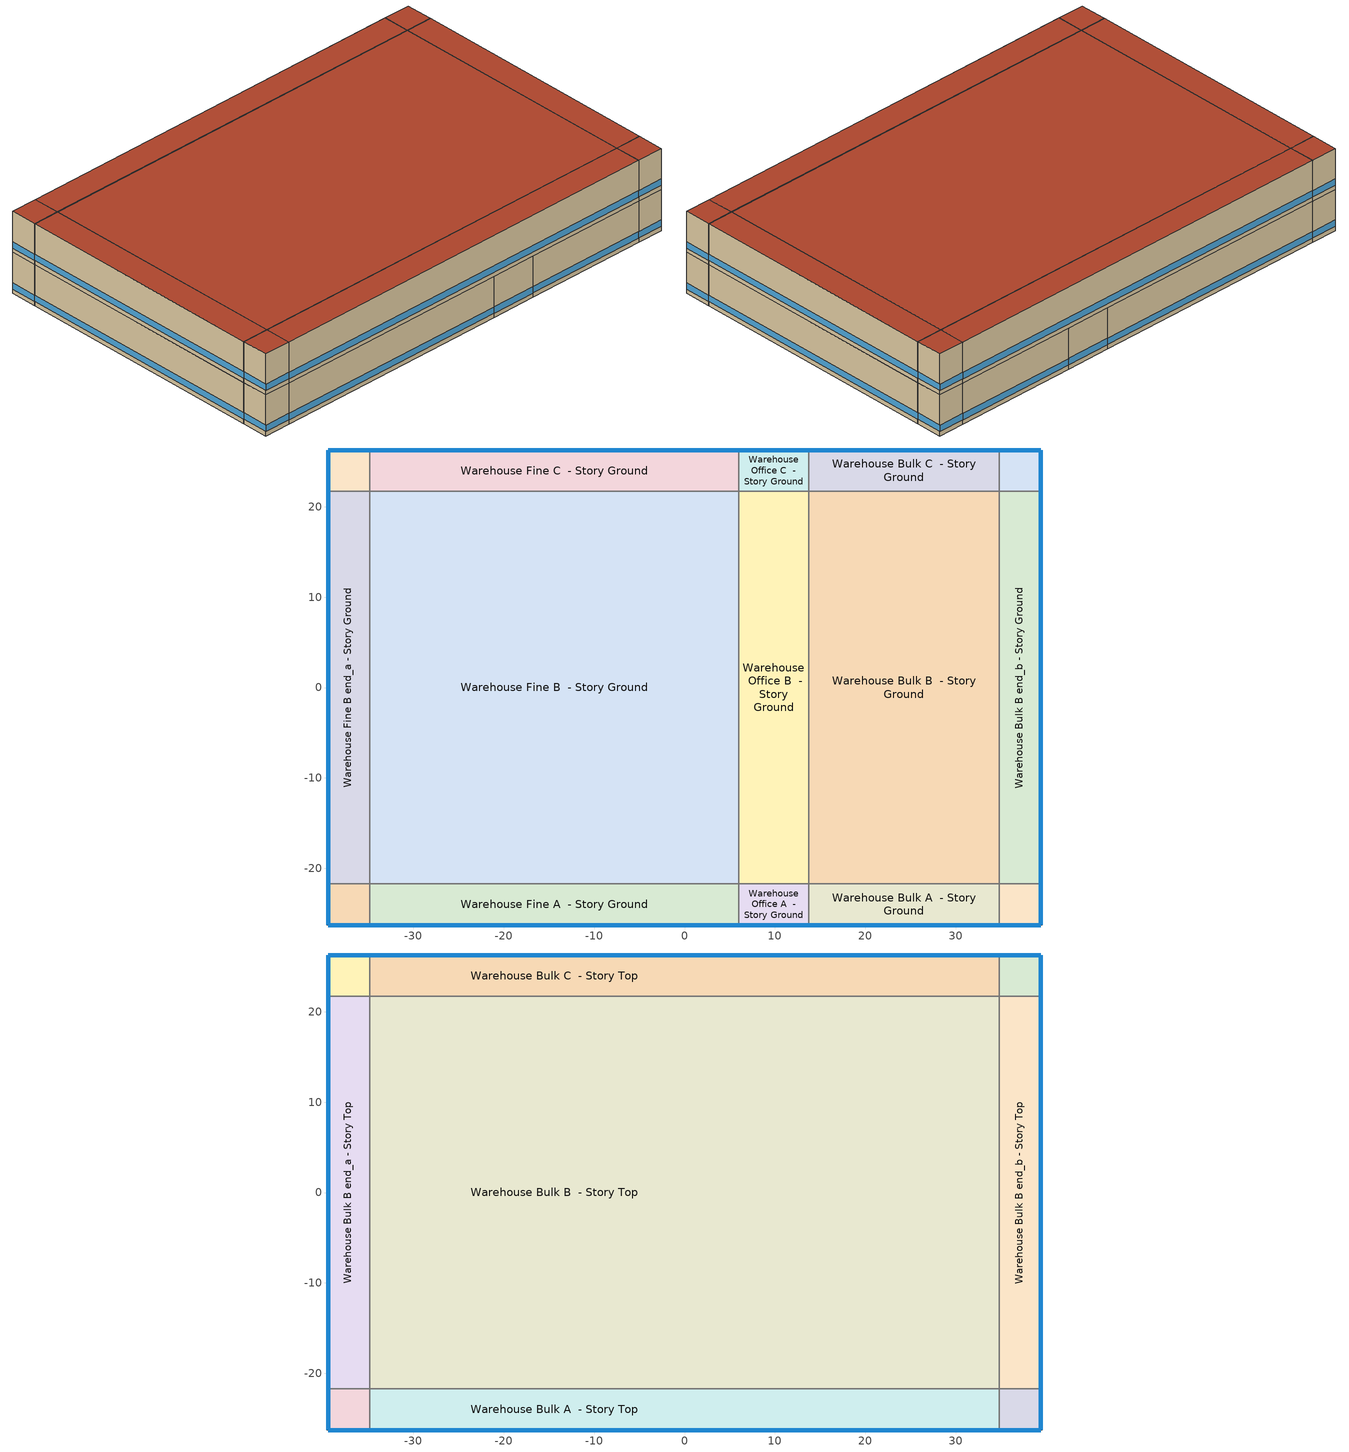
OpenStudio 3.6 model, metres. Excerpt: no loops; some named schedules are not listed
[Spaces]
Warehouse Fine A end_a - Story Ground
 floor ground (Foundation F 126 Perim 914 Area 209): -39.44,-26.29 -39.44,-21.72 -34.86,-21.72 -34.86,-26.29 z0
 wall outside: -39.44,-21.72 -39.44,-26.29 -34.86,-26.29 z0:7.01
 wall to Warehouse Fine B end_a - Story Ground: -34.86,-21.72 -39.44,-21.72 z0:7.01
 wall to Warehouse Fine A  - Story Ground: -34.86,-26.29 -34.86,-21.72 z0:7.01
 window: -39.44,-21.74 -39.44,-26.27 / -39.41,-26.29 -34.89,-26.29 z0.76:1.83
Warehouse Fine B end_a - Story Ground
 floor ground (Foundation F 126 Perim 4344 Area 1986): -39.44,-21.72 -39.44,21.72 -34.86,21.72 -34.86,-21.72 z0
 wall outside: -39.44,21.72 -39.44,-21.72 z0:7.01
 wall to Warehouse Fine C end_a - Story Ground: -34.86,21.72 -39.44,21.72 z0:7.01
 wall to Warehouse Fine B  - Story Ground: -34.86,-21.72 -34.86,21.72 z0:7.01
 window: -39.44,21.69 -39.44,-21.69 z0.76:1.81
Warehouse Fine C end_a - Story Ground
 floor ground (Foundation F 126 Perim 914 Area 209): -39.44,21.72 -39.44,26.29 -34.86,26.29 -34.86,21.72 z0
 wall outside: -34.86,26.29 -39.44,26.29 -39.44,21.72 z0:7.01
 wall to Warehouse Fine C  - Story Ground: -34.86,21.72 -34.86,26.29 z0:7.01
 window: -39.44,26.27 -39.44,21.74 / -34.89,26.29 -39.41,26.29 z0.76:1.83
Warehouse Fine A  - Story Ground
 floor ground (Foundation F 126 Perim 4089 Area 18695): -34.86,-26.29 -34.86,-21.72 6.03,-21.72 6.03,-26.29 z0
 wall outside: -34.86,-26.29 6.03,-26.29 z0:7.01
 wall to Warehouse Fine B  - Story Ground: 6.03,-21.72 -34.86,-21.72 z0:7.01
 wall to Warehouse Office A  - Story Ground: 6.03,-26.29 6.03,-21.72 z0:7.01
 window: -34.84,-26.29 6,-26.29 z0.76:1.81
Warehouse Fine B  - Story Ground
 floor ground (Foundation F 126 Perim 0 Area 177614): -34.86,-21.72 -34.86,21.72 6.03,21.72 6.03,-21.72 z0
 wall to Warehouse Fine C  - Story Ground: 6.03,21.72 -34.86,21.72 z0:7.01
 wall to Warehouse Office B  - Story Ground: 6.03,-21.72 6.03,21.72 z0:7.01
Warehouse Fine C  - Story Ground
 floor ground (Foundation F 126 Perim 4089 Area 18695): -34.86,21.72 -34.86,26.29 6.03,26.29 6.03,21.72 z0
 wall outside: 6.03,26.29 -34.86,26.29 z0:7.01
 wall to Warehouse Office C  - Story Ground: 6.03,21.72 6.03,26.29 z0:7.01
 window: 6,26.29 -34.84,26.29 z0.76:1.81
Warehouse Office A  - Story Ground
 floor ground (Foundation F 126 Perim 773 Area 3534): 6.03,-26.29 6.03,-21.72 13.76,-21.72 13.76,-26.29 z0
 wall outside: 6.03,-26.29 13.76,-26.29 z0:7.01
 wall to Warehouse Office B  - Story Ground: 13.76,-21.72 6.03,-21.72 z0:7.01
 wall to Warehouse Bulk A  - Story Ground: 13.76,-26.29 13.76,-21.72 z0:7.01
 window: 6.05,-26.29 13.73,-26.29 z0.76:1.82
Warehouse Office B  - Story Ground
 floor ground (Foundation F 126 Perim 0 Area 33575): 6.03,-21.72 6.03,21.72 13.76,21.72 13.76,-21.72 z0
 wall to Warehouse Office C  - Story Ground: 13.76,21.72 6.03,21.72 z0:7.01
 wall to Warehouse Bulk B  - Story Ground: 13.76,-21.72 13.76,21.72 z0:7.01
Warehouse Office C  - Story Ground
 floor ground (Foundation F 126 Perim 773 Area 3534): 6.03,21.72 6.03,26.29 13.76,26.29 13.76,21.72 z0
 wall outside: 13.76,26.29 6.03,26.29 z0:7.01
 wall to Warehouse Bulk C  - Story Ground: 13.76,21.72 13.76,26.29 z0:7.01
 window: 13.73,26.29 6.05,26.29 z0.76:1.82
Warehouse Bulk A  - Story Ground
 floor ground (Foundation F 126 Perim 2111 Area 9651): 13.76,-26.29 13.76,-21.72 34.86,-21.72 34.86,-26.29 z0
 wall outside: 13.76,-26.29 34.86,-26.29 z0:7.01
 wall to Warehouse Bulk B  - Story Ground: 34.86,-21.72 13.76,-21.72 z0:7.01
 wall to Warehouse Bulk A end_b - Story Ground: 34.86,-26.29 34.86,-21.72 z0:7.01
 window: 13.78,-26.29 34.84,-26.29 z0.76:1.82
Warehouse Bulk B  - Story Ground
 floor ground (Foundation F 126 Perim 0 Area 91691): 13.76,-21.72 13.76,21.72 34.86,21.72 34.86,-21.72 z0
 wall to Warehouse Bulk C  - Story Ground: 34.86,21.72 13.76,21.72 z0:7.01
 wall to Warehouse Bulk B end_b - Story Ground: 34.86,-21.72 34.86,21.72 z0:7.01
Warehouse Bulk C  - Story Ground
 floor ground (Foundation F 126 Perim 2111 Area 9651): 13.76,21.72 13.76,26.29 34.86,26.29 34.86,21.72 z0
 wall outside: 34.86,26.29 13.76,26.29 z0:7.01
 wall to Warehouse Bulk C end_b - Story Ground: 34.86,21.72 34.86,26.29 z0:7.01
 window: 34.84,26.29 13.78,26.29 z0.76:1.82
Warehouse Bulk A end_b - Story Ground
 floor ground (Foundation F 126 Perim 914 Area 209): 34.86,-26.29 34.86,-21.72 39.44,-21.72 39.44,-26.29 z0
 wall outside: 34.86,-26.29 39.44,-26.29 39.44,-21.72 z0:7.01
 wall to Warehouse Bulk B end_b - Story Ground: 39.44,-21.72 34.86,-21.72 z0:7.01
 window: 34.89,-26.29 39.41,-26.29 / 39.44,-26.27 39.44,-21.74 z0.76:1.83
Warehouse Bulk B end_b - Story Ground
 floor ground (Foundation F 126 Perim 4344 Area 1986): 34.86,-21.72 34.86,21.72 39.44,21.72 39.44,-21.72 z0
 wall outside: 39.44,-21.72 39.44,21.72 z0:7.01
 wall to Warehouse Bulk C end_b - Story Ground: 39.44,21.72 34.86,21.72 z0:7.01
 window: 39.44,-21.69 39.44,21.69 z0.76:1.81
Warehouse Bulk C end_b - Story Ground
 floor ground (Foundation F 126 Perim 914 Area 209): 34.86,21.72 34.86,26.29 39.44,26.29 39.44,21.72 z0
 wall outside: 39.44,21.72 39.44,26.29 34.86,26.29 z0:7.01
 window: 39.44,21.74 39.44,26.27 / 39.41,26.29 34.89,26.29 z0.76:1.83
Warehouse Bulk A end_a - Story Top
 floor to Warehouse Fine A end_a - Story Ground: -39.44,-26.29 -39.44,-21.72 -34.86,-21.72 -34.86,-26.29 z7.01
 wall outside: -39.44,-21.72 -39.44,-26.29 -34.86,-26.29 z7.01:14.02
 wall to Warehouse Bulk B end_a - Story Top: -34.86,-21.72 -39.44,-21.72 z7.01:14.02
 wall to Warehouse Bulk A  - Story Top: -34.86,-26.29 -34.86,-21.72 z7.01:14.02
 window: -39.44,-21.74 -39.44,-26.27 / -39.41,-26.29 -34.89,-26.29 z7.77:8.84
 roof outside: -34.86,-26.29 -34.86,-21.72 -39.44,-21.72 -39.44,-26.29 z14.02
Warehouse Bulk B end_a - Story Top
 floor to Warehouse Fine B end_a - Story Ground: -39.44,-21.72 -39.44,21.72 -34.86,21.72 -34.86,-21.72 z7.01
 wall outside: -39.44,21.72 -39.44,-21.72 z7.01:14.02
 wall to Warehouse Bulk C end_a - Story Top: -34.86,21.72 -39.44,21.72 z7.01:14.02
 wall to Warehouse Bulk B  - Story Top: -34.86,-21.72 -34.86,21.72 z7.01:14.02
 window: -39.44,21.69 -39.44,-21.69 z7.77:8.83
 roof outside: -34.86,-21.72 -34.86,21.72 -39.44,21.72 -39.44,-21.72 z14.02
Warehouse Bulk C end_a - Story Top
 floor to Warehouse Fine C end_a - Story Ground: -39.44,21.72 -39.44,26.29 -34.86,26.29 -34.86,21.72 z7.01
 wall outside: -34.86,26.29 -39.44,26.29 -39.44,21.72 z7.01:14.02
 wall to Warehouse Bulk C  - Story Top: -34.86,21.72 -34.86,26.29 z7.01:14.02
 window: -39.44,26.27 -39.44,21.74 / -34.89,26.29 -39.41,26.29 z7.77:8.84
 roof outside: -34.86,21.72 -34.86,26.29 -39.44,26.29 -39.44,21.72 z14.02
Warehouse Bulk A  - Story Top
 floor to Warehouse Bulk A  - Story Ground: 34.86,-21.72 34.86,-26.29 13.76,-26.29 13.76,-21.72 z7.01
 floor to Warehouse Fine A  - Story Ground: 6.03,-21.72 6.03,-26.29 -34.86,-26.29 -34.86,-21.72 z7.01
 floor to Warehouse Office A  - Story Ground: 13.76,-21.72 13.76,-26.29 6.03,-26.29 6.03,-21.72 z7.01
 wall outside: -34.86,-26.29 34.86,-26.29 z7.01:14.02
 wall to Warehouse Bulk B  - Story Top: 34.86,-21.72 -34.86,-21.72 z7.01:14.02
 wall to Warehouse Bulk A end_b - Story Top: 34.86,-26.29 34.86,-21.72 z7.01:14.02
 window: -34.84,-26.29 34.84,-26.29 z7.77:8.82
 roof outside: 34.86,-26.29 34.86,-21.72 -34.86,-21.72 -34.86,-26.29 z14.02
Warehouse Bulk B  - Story Top
 floor to Warehouse Bulk B  - Story Ground: 34.86,21.72 34.86,-21.72 13.76,-21.72 13.76,21.72 z7.01
 floor to Warehouse Fine B  - Story Ground: 6.03,21.72 6.03,-21.72 -34.86,-21.72 -34.86,21.72 z7.01
 floor to Warehouse Office B  - Story Ground: 13.76,21.72 13.76,-21.72 6.03,-21.72 6.03,21.72 z7.01
 wall to Warehouse Bulk C  - Story Top: 34.86,21.72 -34.86,21.72 z7.01:14.02
 wall to Warehouse Bulk B end_b - Story Top: 34.86,-21.72 34.86,21.72 z7.01:14.02
 roof outside: 34.86,-21.72 34.86,21.72 -34.86,21.72 -34.86,-21.72 z14.02
Warehouse Bulk C  - Story Top
 floor to Warehouse Bulk C  - Story Ground: 34.86,26.29 34.86,21.72 13.76,21.72 13.76,26.29 z7.01
 floor to Warehouse Fine C  - Story Ground: 6.03,26.29 6.03,21.72 -34.86,21.72 -34.86,26.29 z7.01
 floor to Warehouse Office C  - Story Ground: 13.76,26.29 13.76,21.72 6.03,21.72 6.03,26.29 z7.01
 wall outside: 34.86,26.29 -34.86,26.29 z7.01:14.02
 wall to Warehouse Bulk C end_b - Story Top: 34.86,21.72 34.86,26.29 z7.01:14.02
 window: 34.84,26.29 -34.84,26.29 z7.77:8.82
 roof outside: 34.86,21.72 34.86,26.29 -34.86,26.29 -34.86,21.72 z14.02
Warehouse Bulk A end_b - Story Top
 floor to Warehouse Bulk A end_b - Story Ground: 34.86,-26.29 34.86,-21.72 39.44,-21.72 39.44,-26.29 z7.01
 wall outside: 34.86,-26.29 39.44,-26.29 39.44,-21.72 z7.01:14.02
 wall to Warehouse Bulk B end_b - Story Top: 39.44,-21.72 34.86,-21.72 z7.01:14.02
 window: 39.44,-26.27 39.44,-21.74 / 34.89,-26.29 39.41,-26.29 z7.77:8.84
 roof outside: 39.44,-26.29 39.44,-21.72 34.86,-21.72 34.86,-26.29 z14.02
Warehouse Bulk B end_b - Story Top
 floor to Warehouse Bulk B end_b - Story Ground: 34.86,-21.72 34.86,21.72 39.44,21.72 39.44,-21.72 z7.01
 wall outside: 39.44,-21.72 39.44,21.72 z7.01:14.02
 wall to Warehouse Bulk C end_b - Story Top: 39.44,21.72 34.86,21.72 z7.01:14.02
 window: 39.44,-21.69 39.44,21.69 z7.77:8.83
 roof outside: 39.44,-21.72 39.44,21.72 34.86,21.72 34.86,-21.72 z14.02
Warehouse Bulk C end_b - Story Top
 floor to Warehouse Bulk C end_b - Story Ground: 34.86,21.72 34.86,26.29 39.44,26.29 39.44,21.72 z7.01
 wall outside: 39.44,21.72 39.44,26.29 34.86,26.29 z7.01:14.02
 window: 39.41,26.29 34.89,26.29 / 39.44,21.74 39.44,26.27 z7.77:8.84
 roof outside: 39.44,21.72 39.44,26.29 34.86,26.29 34.86,21.72 z14.02
[Site]
Kodiak Airport: Latitude {deg}=57.75; Longitude {deg}=-152.5; Time Zone {hr}=-9; Elevation {m}=5; Terrain=City
[ClimateZones]
Climate Zone Institution Name 1=ASHRAE; Climate Zone Document Name 1=ANSI/ASHRAE Standard 169; Climate Zone Document Year 1=2006; Climate Zone Value 1=8A; Climate Zone Institution Name 2=CEC; Climate Zone Document Name 2=California Climate Zone Descriptions; Climate Zone Document Year 2=1995
[Site:WaterMainsTemperature]
Calculation Method=Correlation; Annual Average Outdoor Air Temperature {C}=-1.525; Maximum Difference In Monthly Average Outdoor Air Temperatures {deltaC}=36.2
[Site:GroundTemperature:FCfactorMethod]
January Ground Temperature {C}=-3.1; February Ground Temperature {C}=-17.7; March Ground Temperature {C}=-19.3; April Ground Temperature {C}=-17.6; May Ground Temperature {C}=-15.4; June Ground Temperature {C}=-10.3; July Ground Temperature {C}=0.7; August Ground Temperature {C}=10.6; September Ground Temperature {C}=16; October Ground Temperature {C}=16.9; November Ground Temperature {C}=14.2; December Ground Temperature {C}=6.7
[SizingPeriod:DesignDay] Barometric Pressure {Pa}=100917; Wind Speed {m/s}=5; Wind Direction {deg}=320; Rain Indicator=No; Snow Indicator=No; Day of Month=21; Day Type=SummerDesignDay; Daylight Saving Time Indicator=No; Humidity Condition Type=Wetbulb; Dry-Bulb Temperature Range Modifier Type=DefaultMultipliers; Solar Model Indicator=ASHRAETau
Name | Maximum Dry-Bulb Temperature {C} | Daily Dry-Bulb Temperature Range {deltaC} | Month | Wetbulb or DewPoint at Maximum Dry-Bulb {C} | ASHRAE Clear Sky Optical Depth for Beam Irradiance | ASHRAE Clear Sky Optical Depth for Diffuse Irradiance
Kodiak December .4% Condns WB=>MCDB | 6.5 | 5.1 | 12 | 6.2 | 0.359 | 2.403
Kodiak November .4% Condns WB=>MCDB | 8.7 | 5.3 | 11 | 8.2 | 0.358 | 2.388
Kodiak October .4% Condns WB=>MCDB | 11.3 | 6.2 | 10 | 10.7 | 0.34 | 2.431
Kodiak September .4% Condns WB=>MCDB | 16.2 | 6.4 | 9 | 13.8 | 0.333 | 2.489
[Building]
DOE Ref 1980-2004|Warehouse: North Axis {deg}=0; Default Construction Set=DOE Ref 1980-2004 - Warehouse - ASHRAE 169-2013-8A; Default Schedule Set=Building Default Schedule Set; Standards Number of Stories=1; Standards Number of Above Ground Stories=1; Standards Building Type=Warehouse
[Material:NoMass] Thermal Absorptance=0.9; Solar Absorptance=0.7
Name | Roughness | Thermal Resistance {m2-K/W} | Visible Absorptance
CP02 CARPET PAD | VeryRough | 0.21648 | 0.8
Typical Carpet Pad | Smooth | 0.21648 | 0.8
Typical Insulation R-20.92 | Smooth | 3.68446 | 0.7
Typical Insulation R-31.48 | Smooth | 5.54359 | 0.7
Typical Insulation R-18.89 | Smooth | 3.32639 | 0.7
[Material]
Name | Roughness | Thickness {m} | Conductivity {W/m-K} | Density {kg/m3} | Specific Heat {J/kg-K} | Thermal Absorptance | Solar Absorptance | Visible Absorptance
100mm Normalweight concrete floor | MediumSmooth | 0.1016 | 2.31 | 2322 | 832
G01 13mm gypsum board | Smooth | 0.0127 | 0.16 | 800 | 1090 | 0.9 | 0.7 | 0.5
4 in. Normalweight Concrete Floor | MediumRough | 0.1016 | 2.31 | 2322 | 832 | 0.9 | 0.7 | 0.7
8 in. Concrete Block Basement Wall | MediumRough | 0.2032 | 1.326 | 1842 | 912 | 0.9 | 0.7 | 0.7
F08 Metal surface; Metal Roof Surface | Smooth | 0.0008 | 45.28 | 7824 | 500 | 0.9 | 0.7 | 0.7
G05 25mm wood | MediumSmooth | 0.0254 | 0.15 | 608 | 1630 | 0.9 | 0.5 | 0.5
1/2IN Gypsum | Smooth | 0.0127 | 0.16 | 784.9 | 830 | 0.9 | 0.4 | 0.4
6 in. Normalweight Concrete Floor | MediumRough | 0.1524 | 2.31 | 2322 | 832 | 0.9 | 0.7 | 0.7
1IN Stucco | Smooth | 0.0253 | 0.6918 | 1858 | 837 | 0.9 | 0.7 | 0.92
8IN CONCRETE HW RefBldg | Rough | 0.2032 | 1.311 | 2240 | 836.8 | 0.9 | 0.7 | 0.7
Std Wood 6inch 2 | MediumSmooth | 0.15 | 0.12 | 540 | 1210 | 0.9 | 0.7 | 0.7
[Construction]
Typical Interior Floor: 100mm Normalweight concrete floor, CP02 CARPET PAD
Typical Interior Wall: G01 13mm gypsum board, G01 13mm gypsum board
Typical Interior Ceiling: CP02 CARPET PAD, 100mm Normalweight concrete floor
Typical Insulated Basement Mass Wall: 8 in. Concrete Block Basement Wall
Typical Interior Window: Clear 3mm
Typical Interior Door; Typical Interior Partition: G05 25mm wood
Typical Insulated Exterior Mass Floor: Typical Insulation R-20.92, 4 in. Normalweight Concrete Floor, Typical Carpet Pad
Typical Insulated Metal Building Roof R-32.26: Metal Roof Surface, Typical Insulation R-31.48
Typical Insulated Carpeted 6in Slab Floor: 6 in. Normalweight Concrete Floor, Typical Carpet Pad
U 0.52 SHGC 0.615 Simple Glazing Window U-0.52 SHGC 0.49: U 0.52 SHGC 0.615 Simple Glazing U-0.52 SHGC 0.49
U 0.52 SHGC 0.615 Simple Glazing Window U-0.52 SHGC 0.49 1: U 0.52 SHGC 0.615 Simple Glazing U-0.52 SHGC 0.49 1
Typical Insulated Metal Door: F08 Metal surface, Typical Insulation R-18.89
Typical Overhead Door: Typical Insulation R-18.89
Typical Insulated Exterior Mass Wall R-21.28: 1IN Stucco, 8IN CONCRETE HW RefBldg, Typical Insulation R-18.89, 1/2IN Gypsum
InteriorFurnishings 2: Std Wood 6inch 2
[WindowMaterial:Glazing]
Clear 3mm: Optical Data Type=SpectralAverage; Thickness {m}=0.003; Solar Transmittance at Normal Incidence=0.837; Front Side Solar Reflectance at Normal Incidence=0.075; Back Side Solar Reflectance at Normal Incidence=0.075; Visible Transmittance at Normal Incidence=0.898; Front Side Visible Reflectance at Normal Incidence=0.081; Back Side Visible Reflectance at Normal Incidence=0.081; Infrared Transmittance at Normal Incidence=0; Front Side Infrared Hemispherical Emissivity=0.84; Back Side Infrared Hemispherical Emissivity=0.84; Conductivity {W/m-K}=0.9; Dirt Correction Factor for Solar and Visible Transmittance=1; Solar Diffusing=No
[Construction:FfactorGroundFloor] F-Factor {W/m-K}=1.26344
Name | Area {m2} | PerimeterExposed {m}
Foundation F 126 Perim 2111 Area 9651 | 96.509 | 21.1087
Foundation F 126 Perim 0 Area 33575 | 335.747 | 0
Foundation F 126 Perim 914 Area 209 | 20.9032 | 9.144
Foundation F 126 Perim 0 Area 177614 | 1776.14 | 0
Foundation F 126 Perim 0 Area 91691 | 916.906 | 0
Foundation F 126 Perim 773 Area 3534 | 35.3391 | 7.72945
Foundation F 126 Perim 4089 Area 18695 | 186.948 | 40.8898
Foundation F 126 Perim 4344 Area 1986 | 198.595 | 43.4373
[DefaultConstructionSet]
DOE Ref 1980-2004 - Warehouse - ASHRAE 169-2013-8A: Default Exterior Surface Constructions=Default Surface Constructions 7; Default Interior Surface Constructions=Default Surface Constructions 8; Default Ground Contact Surface Constructions=Default Surface Constructions 9; Default Exterior SubSurface Constructions=Default Sub Surface Constructions 5; Default Interior SubSurface Constructions=Default Sub Surface Constructions 6; Interior Partition Construction=Typical Interior Partition
[DefaultSurfaceConstructions]
Name | Floor Construction | Wall Construction | Roof Ceiling Construction
Default Surface Constructions 7 | Typical Insulated Exterior Mass Floor | Typical Insulated Exterior Mass Wall R-21.28 | Typical Insulated Metal Building Roof R-32.26
Default Surface Constructions 8 | Typical Interior Floor | Typical Interior Wall | Typical Interior Ceiling
Default Surface Constructions 9 | Typical Insulated Carpeted 6in Slab Floor | Typical Insulated Basement Mass Wall
[DefaultSubSurfaceConstructions]
Name | Fixed Window Construction | Operable Window Construction | Door Construction | Overhead Door Construction | Tubular Daylight Dome Construction | Tubular Daylight Diffuser Construction
Default Sub Surface Constructions 5 | U 0.52 SHGC 0.615 Simple Glazing Window U-0.52 SHGC 0.49 | U 0.52 SHGC 0.615 Simple Glazing Window U-0.52 SHGC 0.49 1 | Typical Insulated Metal Door | Typical Overhead Door | Typical Interior Window | Typical Interior Window
Default Sub Surface Constructions 6 | Typical Interior Window | Typical Interior Window | Typical Interior Door
[WindowMaterial:SimpleGlazingSystem] U-Factor {W/m2-K}=2.9527; Solar Heat Gain Coefficient=0.49; Visible Transmittance=0.41
U 0.52 SHGC 0.615 Simple Glazing U-0.52 SHGC 0.49; U 0.52 SHGC 0.615 Simple Glazing U-0.52 SHGC 0.49 1
[Lights:Definition] Design Level Calculation Method=Watts/Area; Watts per Space Floor Area {W/m2}=8.61113; Fraction Radiant=0.5; Fraction Visible=0.2; Return Air Fraction=0
Warehouse Bulk Lights Definition; Warehouse Fine Lights Definition; Warehouse Office Lights Definition
[Exterior:Lights:Definition]
Name | Design Level {W}
Occ Sensing Exterior Lights Def | 861.3
NonDimming Exterior Lights Def | 50.7
[Exterior:Lights] Control Option=AstronomicalClock
Name | Exterior Lights Definition | Schedule
Occ Sensing Exterior Lights Def | Occ Sensing Exterior Lights Def | OfficeSmall Exterior_lighting_schedule_b
NonDimming Exterior Lights Def | NonDimming Exterior Lights Def | OfficeSmall Exterior_lighting_schedule_a
[SpaceType] Standards Building Type=Warehouse
Name | Default Schedule Set | Design Specification Outdoor Air Object | Standards Space Type
Warehouse Office - DOE Ref 1980-2004 | Warehouse Office Schedule Set | Warehouse Office Ventilation | Office
Warehouse Fine - DOE Ref 1980-2004 | Warehouse Fine Schedule Set | Warehouse Fine Ventilation | Fine
Warehouse Bulk - DOE Ref 1980-2004 | Warehouse Bulk Schedule Set | Warehouse Bulk Ventilation | Bulk
[BuildingStory] Nominal Floor to Floor Height {m}=7.0104
Name | Nominal Z Coordinate {m}
Story Ground | 0
Story Top | 7.0104
[Space]
Name | Space Type | Building Story | Thermal Zone
Warehouse Fine A end_a - Story Ground | Warehouse Fine - DOE Ref 1980-2004 | Story Ground | Zone Warehouse Fine A end_a - Story Ground
Warehouse Fine B end_a - Story Ground | Warehouse Fine - DOE Ref 1980-2004 | Story Ground | Zone Warehouse Fine B end_a - Story Ground
Warehouse Fine C end_a - Story Ground | Warehouse Fine - DOE Ref 1980-2004 | Story Ground | Zone Warehouse Fine C end_a - Story Ground
Warehouse Fine A  - Story Ground | Warehouse Fine - DOE Ref 1980-2004 | Story Ground | Zone Warehouse Fine A  - Story Ground
Warehouse Fine B  - Story Ground | Warehouse Fine - DOE Ref 1980-2004 | Story Ground | Zone Warehouse Fine B  - Story Ground
Warehouse Fine C  - Story Ground | Warehouse Fine - DOE Ref 1980-2004 | Story Ground | Zone Warehouse Fine C  - Story Ground
Warehouse Office A  - Story Ground | Warehouse Office - DOE Ref 1980-2004 | Story Ground | Zone Warehouse Office A  - Story Ground
Warehouse Office B  - Story Ground | Warehouse Office - DOE Ref 1980-2004 | Story Ground | Zone Warehouse Office B  - Story Ground
Warehouse Office C  - Story Ground | Warehouse Office - DOE Ref 1980-2004 | Story Ground | Zone Warehouse Office C  - Story Ground
Warehouse Bulk A  - Story Ground | Warehouse Bulk - DOE Ref 1980-2004 | Story Ground | Zone Warehouse Bulk A  - Story Ground
Warehouse Bulk B  - Story Ground | Warehouse Bulk - DOE Ref 1980-2004 | Story Ground | Zone Warehouse Bulk B  - Story Ground
Warehouse Bulk C  - Story Ground | Warehouse Bulk - DOE Ref 1980-2004 | Story Ground | Zone Warehouse Bulk C  - Story Ground
Warehouse Bulk A end_b - Story Ground | Warehouse Bulk - DOE Ref 1980-2004 | Story Ground | Zone Warehouse Bulk A end_b - Story Ground
Warehouse Bulk B end_b - Story Ground | Warehouse Bulk - DOE Ref 1980-2004 | Story Ground | Zone Warehouse Bulk B end_b - Story Ground
Warehouse Bulk C end_b - Story Ground | Warehouse Bulk - DOE Ref 1980-2004 | Story Ground | Zone Warehouse Bulk C end_b - Story Ground
Warehouse Bulk A end_a - Story Top | Warehouse Bulk - DOE Ref 1980-2004 | Story Top | Zone Warehouse Bulk A end_a - Story Top
Warehouse Bulk B end_a - Story Top | Warehouse Bulk - DOE Ref 1980-2004 | Story Top | Zone Warehouse Bulk B end_a - Story Top
Warehouse Bulk C end_a - Story Top | Warehouse Bulk - DOE Ref 1980-2004 | Story Top | Zone Warehouse Bulk C end_a - Story Top
Warehouse Bulk A  - Story Top | Warehouse Bulk - DOE Ref 1980-2004 | Story Top | Zone Warehouse Bulk A  - Story Top
Warehouse Bulk B  - Story Top | Warehouse Bulk - DOE Ref 1980-2004 | Story Top | Zone Warehouse Bulk B  - Story Top
Warehouse Bulk C  - Story Top | Warehouse Bulk - DOE Ref 1980-2004 | Story Top | Zone Warehouse Bulk C  - Story Top
Warehouse Bulk A end_b - Story Top | Warehouse Bulk - DOE Ref 1980-2004 | Story Top | Zone Warehouse Bulk A end_b - Story Top
Warehouse Bulk B end_b - Story Top | Warehouse Bulk - DOE Ref 1980-2004 | Story Top | Zone Warehouse Bulk B end_b - Story Top
Warehouse Bulk C end_b - Story Top | Warehouse Bulk - DOE Ref 1980-2004 | Story Top | Zone Warehouse Bulk C end_b - Story Top
[ThermalZone] Multiplier=1; Use Ideal Air Loads=No
Name | Thermostat
Zone Warehouse Fine A end_a - Story Ground | Warehouse Fine - DOE Ref 1980-2004 Thermostat 1
Zone Warehouse Fine B end_a - Story Ground | Warehouse Fine - DOE Ref 1980-2004 Thermostat 3
Zone Warehouse Fine C end_a - Story Ground | Warehouse Fine - DOE Ref 1980-2004 Thermostat 5
Zone Warehouse Fine A  - Story Ground | Warehouse Fine - DOE Ref 1980-2004 Thermostat
Zone Warehouse Fine B  - Story Ground | Warehouse Fine - DOE Ref 1980-2004 Thermostat 2
Zone Warehouse Fine C  - Story Ground | Warehouse Fine - DOE Ref 1980-2004 Thermostat 4
Zone Warehouse Office A  - Story Ground | Warehouse Office - DOE Ref 1980-2004 Thermostat
Zone Warehouse Office B  - Story Ground | Warehouse Office - DOE Ref 1980-2004 Thermostat 1
Zone Warehouse Office C  - Story Ground | Warehouse Office - DOE Ref 1980-2004 Thermostat 2
Zone Warehouse Bulk A  - Story Ground | Warehouse Bulk - DOE Ref 1980-2004 Thermostat
Zone Warehouse Bulk B  - Story Ground | Warehouse Bulk - DOE Ref 1980-2004 Thermostat 5
Zone Warehouse Bulk C  - Story Ground | Warehouse Bulk - DOE Ref 1980-2004 Thermostat 10
Zone Warehouse Bulk A end_b - Story Ground | Warehouse Bulk - DOE Ref 1980-2004 Thermostat 3
Zone Warehouse Bulk B end_b - Story Ground | Warehouse Bulk - DOE Ref 1980-2004 Thermostat 8
Zone Warehouse Bulk C end_b - Story Ground | Warehouse Bulk - DOE Ref 1980-2004 Thermostat 13
Zone Warehouse Bulk A end_a - Story Top | Warehouse Bulk - DOE Ref 1980-2004 Thermostat 2
Zone Warehouse Bulk B end_a - Story Top | Warehouse Bulk - DOE Ref 1980-2004 Thermostat 7
Zone Warehouse Bulk C end_a - Story Top | Warehouse Bulk - DOE Ref 1980-2004 Thermostat 12
Zone Warehouse Bulk A  - Story Top | Warehouse Bulk - DOE Ref 1980-2004 Thermostat 1
Zone Warehouse Bulk B  - Story Top | Warehouse Bulk - DOE Ref 1980-2004 Thermostat 6
Zone Warehouse Bulk C  - Story Top | Warehouse Bulk - DOE Ref 1980-2004 Thermostat 11
Zone Warehouse Bulk A end_b - Story Top | Warehouse Bulk - DOE Ref 1980-2004 Thermostat 4
Zone Warehouse Bulk B end_b - Story Top | Warehouse Bulk - DOE Ref 1980-2004 Thermostat 9
Zone Warehouse Bulk C end_b - Story Top | Warehouse Bulk - DOE Ref 1980-2004 Thermostat 14
[People:Definition]
Warehouse Office People Definition: Number of People Calculation Method=People/Area; People per Space Floor Area {person/m2}=0.0210973; Fraction Radiant=0.3; Thermal Comfort Model Type 1=Fanger; Thermal Comfort Model Type 2=AdaptiveASH55
[ElectricEquipment:Definition] Design Level Calculation Method=Watts/Area
Name | Watts per Space Floor Area {W/m2} | Fraction Latent | Fraction Radiant | Fraction Lost
Warehouse Bulk Elec Equip Definition | 2.56 | 0 | 0.5 | 0
Warehouse Office Elec Equip Definition | 8.07 | 0 | 0.5 | 0
Server | 10 |  |  | 0.95
Warehouse shop | 13 |  |  | 0.95
[Lights] Fraction Replaceable=0
Name | Lights Definition | Space or SpaceType
Warehouse Bulk Lights | Warehouse Bulk Lights Definition | Warehouse Bulk - DOE Ref 1980-2004
Warehouse Fine Lights | Warehouse Fine Lights Definition | Warehouse Fine - DOE Ref 1980-2004
Warehouse Office Lights | Warehouse Office Lights Definition | Warehouse Office - DOE Ref 1980-2004
[ElectricEquipment]
Name | Electric Equipment Definition | Space or SpaceType
Warehouse Bulk Elec Equip | Warehouse Bulk Elec Equip Definition | Warehouse Bulk - DOE Ref 1980-2004
Warehouse Office Elec Equip | Warehouse Office Elec Equip Definition | Warehouse Office - DOE Ref 1980-2004
Electric Equipment 1 | Server | Warehouse Office - DOE Ref 1980-2004
Electric Equipment 2 | Warehouse shop | Warehouse Bulk - DOE Ref 1980-2004
[DesignSpecification:OutdoorAir] Outdoor Air Method=Sum
Name | Outdoor Air Flow per Floor Area {m3/s-m2} | Outdoor Air Flow per Person {m3/s-person}
Warehouse Bulk Ventilation; Warehouse Fine Ventilation | 0.000254
Warehouse Office Ventilation |  | 0.00943895
[DefaultScheduleSet]
Name | Number of People Schedule | People Activity Level Schedule | Lighting Schedule | Electric Equipment Schedule | Infiltration Schedule | Hours of Operation Schedule
Warehouse Bulk Schedule Set; Warehouse Fine Schedule Set; Warehouse Office Schedule Set | Warehouse Bldg Occ | Warehouse Activity | Warehouse Bldg Light | Warehouse Bldg Equip | Always On
Building Default Schedule Set |  |  |  |  |  | Building Hours of Operation NonResidential
[People]
Warehouse Office People: People Definition=Warehouse Office People Definition; Space or SpaceType=Warehouse Office - DOE Ref 1980-2004; Work Efficiency Schedule=Work Efficiency Schedule; Clothing Insulation Schedule=Clothing Schedule; Air Velocity Schedule=Air Velocity Schedule; Multiplier=1
[SpaceInfiltration:DesignFlowRate] Schedule=Always On Discrete; Design Flow Rate Calculation Method=Flow/ExteriorArea; Constant Term Coefficient=1; Temperature Term Coefficient=0; Velocity Term Coefficient=0; Velocity Squared Term Coefficient=0
Name | Space or SpaceType | Flow per Exterior Surface Area {m3/s-m2}
Warehouse Bulk A  - Story Ground Infiltration | Warehouse Bulk A  - Story Ground | 0.00102523
Warehouse Bulk A  - Story Top Infiltration | Warehouse Bulk A  - Story Top | 0.000620535
Warehouse Bulk A end_a - Story Top Infiltration | Warehouse Bulk A end_a - Story Top | 0.000773126
Warehouse Bulk A end_b - Story Ground Infiltration | Warehouse Bulk A end_b - Story Ground | 0.00102523
Warehouse Bulk A end_b - Story Top Infiltration | Warehouse Bulk A end_b - Story Top | 0.000773126
Warehouse Bulk B end_a - Story Top Infiltration | Warehouse Bulk B end_a - Story Top | 0.000620535
Warehouse Bulk B end_b - Story Ground Infiltration | Warehouse Bulk B end_b - Story Ground | 0.00102523
Warehouse Bulk B end_b - Story Top Infiltration | Warehouse Bulk B end_b - Story Top | 0.000620535
Warehouse Bulk C  - Story Ground Infiltration | Warehouse Bulk C  - Story Ground | 0.00102523
Warehouse Bulk C  - Story Top Infiltration | Warehouse Bulk C  - Story Top | 0.000620535
Warehouse Bulk C end_a - Story Top Infiltration | Warehouse Bulk C end_a - Story Top | 0.000773126
Warehouse Bulk C end_b - Story Ground Infiltration | Warehouse Bulk C end_b - Story Ground | 0.00102523
Warehouse Bulk C end_b - Story Top Infiltration | Warehouse Bulk C end_b - Story Top | 0.000773126
Warehouse Fine A  - Story Ground Infiltration | Warehouse Fine A  - Story Ground | 0.00102523
Warehouse Fine A end_a - Story Ground Infiltration | Warehouse Fine A end_a - Story Ground | 0.00102523
Warehouse Fine B end_a - Story Ground Infiltration | Warehouse Fine B end_a - Story Ground | 0.00102523
Warehouse Fine C  - Story Ground Infiltration | Warehouse Fine C  - Story Ground | 0.00102523
Warehouse Fine C end_a - Story Ground Infiltration | Warehouse Fine C end_a - Story Ground | 0.00102523
Warehouse Office A  - Story Ground Infiltration | Warehouse Office A  - Story Ground | 0.00102523
Warehouse Office C  - Story Ground Infiltration | Warehouse Office C  - Story Ground | 0.00102523
[ThermostatSetpoint:DualSetpoint]
Name | Heating Setpoint Temperature Schedule | Cooling Setpoint Temperature Schedule
Warehouse Bulk - DOE Ref 1980-2004 Thermostat; Warehouse Bulk - DOE Ref 1980-2004 Thermostat 1; Warehouse Bulk - DOE Ref 1980-2004 Thermostat 2; Warehouse Bulk - DOE Ref 1980-2004 Thermostat 3; Warehouse Bulk - DOE Ref 1980-2004 Thermostat 4; Warehouse Bulk - DOE Ref 1980-2004 Thermostat 5; Warehouse Bulk - DOE Ref 1980-2004 Thermostat 6; Warehouse Bulk - DOE Ref 1980-2004 Thermostat 7; Warehouse Bulk - DOE Ref 1980-2004 Thermostat 8; Warehouse Bulk - DOE Ref 1980-2004 Thermostat 9; Warehouse Bulk - DOE Ref 1980-2004 Thermostat 10; Warehouse Bulk - DOE Ref 1980-2004 Thermostat 11; Warehouse Bulk - DOE Ref 1980-2004 Thermostat 12; Warehouse Bulk - DOE Ref 1980-2004 Thermostat 13; Warehouse Bulk - DOE Ref 1980-2004 Thermostat 14 | Warehouse HtgSetp BulkStorage | Warehouse ClgSetp BulkStorage
Warehouse Fine - DOE Ref 1980-2004 Thermostat; Warehouse Fine - DOE Ref 1980-2004 Thermostat 1; Warehouse Fine - DOE Ref 1980-2004 Thermostat 2; Warehouse Fine - DOE Ref 1980-2004 Thermostat 3; Warehouse Fine - DOE Ref 1980-2004 Thermostat 4; Warehouse Fine - DOE Ref 1980-2004 Thermostat 5 | Warehouse HtgSetp FineStorage | Warehouse ClgSetp FineStorage
Warehouse Office - DOE Ref 1980-2004 Thermostat; Warehouse Office - DOE Ref 1980-2004 Thermostat 1; Warehouse Office - DOE Ref 1980-2004 Thermostat 2 | Warehouse HtgSetp | Warehouse Cooling Setpoint
[InternalMass:Definition]
Internal Mass Definition 3: Construction=InteriorFurnishings 2; Design Level Calculation Method=SurfaceArea/Area; Surface Area per Space Floor Area=2
[InternalMass] Internal Mass Definition=Internal Mass Definition 3; Multiplier=1
Name | Space or SpaceType
Warehouse Office B  - Story Ground Mass | Warehouse Office B  - Story Ground
Warehouse Fine B  - Story Ground Mass | Warehouse Fine B  - Story Ground
Warehouse Fine C end_a - Story Ground Mass | Warehouse Fine C end_a - Story Ground
Warehouse Office C  - Story Ground Mass | Warehouse Office C  - Story Ground
Warehouse Office A  - Story Ground Mass | Warehouse Office A  - Story Ground
Warehouse Fine A  - Story Ground Mass | Warehouse Fine A  - Story Ground
Warehouse Fine B end_a - Story Ground Mass | Warehouse Fine B end_a - Story Ground
Warehouse Fine C  - Story Ground Mass | Warehouse Fine C  - Story Ground
Warehouse Fine A end_a - Story Ground Mass | Warehouse Fine A end_a - Story Ground
[Schedule:Constant]
Always On Discrete: Value=1
[Schedule:Ruleset]
Name | Default Day Schedule | Summer Design Day Schedule | Winter Design Day Schedule
Clothing Schedule | Clothing Schedule Default Winter Clothes
Air Velocity Schedule | Air Velocity Schedule Default
Work Efficiency Schedule | Work Efficiency Schedule Default
Always On | Always On Default
OfficeSmall Exterior_lighting_schedule_b | OfficeSmall Exterior_lighting_schedule_b Default | OfficeSmall Exterior_lighting_schedule_b Summer Design Day | OfficeSmall Exterior_lighting_schedule_b Winter Design Day
OfficeSmall Exterior_lighting_schedule_a | OfficeSmall Exterior_lighting_schedule_a Default | OfficeSmall Exterior_lighting_schedule_a Summer Design Day | OfficeSmall Exterior_lighting_schedule_a Winter Design Day
Warehouse Bldg Occ | Warehouse Bldg Occ Default | Warehouse Bldg Occ Summer Design Day | Warehouse Bldg Occ Winter Design Day
Warehouse Activity | Warehouse Activity Default | Warehouse Activity Summer Design Day | Warehouse Activity Winter Design Day
Warehouse Bldg Light | Warehouse Bldg Light Default | Warehouse Bldg Light Summer Design Day | Warehouse Bldg Light Winter Design Day
Warehouse Bldg Equip | Warehouse Bldg Equip Default | Warehouse Bldg Equip Summer Design Day | Warehouse Bldg Equip Winter Design Day
Warehouse HtgSetp BulkStorage | Warehouse HtgSetp BulkStorage Default | Warehouse HtgSetp BulkStorage Summer Design Day | Warehouse HtgSetp BulkStorage Winter Design Day
Warehouse ClgSetp BulkStorage | Warehouse ClgSetp BulkStorage Default | Warehouse ClgSetp BulkStorage Summer Design Day | Warehouse ClgSetp BulkStorage Winter Design Day
Warehouse HtgSetp FineStorage | Warehouse HtgSetp FineStorage Default | Warehouse HtgSetp FineStorage Summer Design Day | Warehouse HtgSetp FineStorage Winter Design Day
Warehouse ClgSetp FineStorage | Warehouse ClgSetp FineStorage Default | Warehouse ClgSetp FineStorage Summer Design Day | Warehouse ClgSetp FineStorage Winter Design Day
Warehouse HtgSetp | Warehouse HtgSetp Default | Warehouse HtgSetp Summer Design Day | Warehouse HtgSetp Winter Design Day
Warehouse Cooling Setpoint | Warehouse Cooling Setpoint Default | Warehouse Cooling Setpoint Summer Design Day
Building Hours of Operation NonResidential | Building Hours of Operation NonResidential Default | Building Hours of Operation NonResidential Summer Design Day | Building Hours of Operation NonResidential Winter Design Day
[Schedule:Day]
OfficeSmall Exterior_lighting_schedule_b Default; OfficeSmall Exterior_lighting_schedule_a Default: 6, 0, 0, 24, 0, 0
OfficeSmall Exterior_lighting_schedule_b Winter Design Day; OfficeSmall Exterior_lighting_schedule_b Summer Design Day: 6, 0, 0.7, 24, 0, 1
OfficeSmall Exterior_lighting_schedule_a Winter Design Day; OfficeSmall Exterior_lighting_schedule_a Summer Design Day: 6, 0, 0, 24, 0, 1
Warehouse HtgSetp FineStorage Default: Yes, 24, 0, 15.56
Warehouse HtgSetp FineStorage Winter Design Day; Warehouse HtgSetp FineStorage Summer Design Day: 24, 0, 15.56
Warehouse ClgSetp FineStorage Default: Yes, 24, 0, 60
Warehouse ClgSetp FineStorage Winter Design Day; Warehouse ClgSetp FineStorage Summer Design Day: 24, 0, 26.7
Warehouse HtgSetp Default: Yes, 6, 0, 15.6, 18, 0, 21.1, 24, 0, 15.6
Warehouse HtgSetp Winter Design Day; Warehouse HtgSetp Summer Design Day: 6, 0, 15.6, 7, 0, 17.8, 8, 0, 20, 18, 0, 21, 24, 0, 15.6
Building Hours of Operation NonResidential Default; Building Hours of Operation NonResidential Winter Design Day; Building Hours of Operation NonResidential Summer Design Day: 24, 0, 1
[Schedule:Rule] Date Specification Type=DateRange
Name | Schedule Ruleset | Rule Order | Day Schedule | Apply Monday | Apply Tuesday | Apply Wednesday | Apply Friday | Apply Saturday | Start Month | Start Day | End Month | End Day | Apply Sunday | Apply Thursday
Building Hours of Operation NonResidential Saturday Rule | Building Hours of Operation NonResidential | 17 | Building Hours of Operation NonResidential Saturday | Yes | Yes | Yes | Yes | Yes | 1 | 1 | 12 | 31
Building Hours of Operation NonResidential Sunday Rule | Building Hours of Operation NonResidential | 16 | Building Hours of Operation NonResidential Sunday |  |  |  |  |  | 1 | 1 | 12 | 31 | Yes
Building Hours of Operation NonResidential Outage Day 212 | Building Hours of Operation NonResidential | 15 | Schedule Day 100 | Yes | Yes | Yes | Yes | Yes | 7 | 31 | 7 | 31 | Yes | Yes
Building Hours of Operation NonResidential Outage Day 213 | Building Hours of Operation NonResidential | 14 | Schedule Day 101 | Yes | Yes | Yes | Yes | Yes | 8 | 1 | 8 | 1 | Yes | Yes
Building Hours of Operation NonResidential Outage Day 214 | Building Hours of Operation NonResidential | 13 | Schedule Day 102 | Yes | Yes | Yes | Yes | Yes | 8 | 2 | 8 | 2 | Yes | Yes
Building Hours of Operation NonResidential Outage Day 215 | Building Hours of Operation NonResidential | 12 | Schedule Day 103 | Yes | Yes | Yes | Yes | Yes | 8 | 3 | 8 | 3 | Yes | Yes
Building Hours of Operation NonResidential Outage Day 216 | Building Hours of Operation NonResidential | 11 | Schedule Day 104 | Yes | Yes | Yes | Yes | Yes | 8 | 4 | 8 | 4 | Yes | Yes
Building Hours of Operation NonResidential Outage Day 217 | Building Hours of Operation NonResidential | 10 | Schedule Day 105 | Yes | Yes | Yes | Yes | Yes | 8 | 5 | 8 | 5 | Yes | Yes
Building Hours of Operation NonResidential Outage Day 218 | Building Hours of Operation NonResidential | 9 | Schedule Day 106 | Yes | Yes | Yes | Yes | Yes | 8 | 6 | 8 | 6 | Yes | Yes
Building Hours of Operation NonResidential Outage Day 219 | Building Hours of Operation NonResidential | 8 | Schedule Day 107 | Yes | Yes | Yes | Yes | Yes | 8 | 7 | 8 | 7 | Yes | Yes
Building Hours of Operation NonResidential Outage Day 220 | Building Hours of Operation NonResidential | 7 | Schedule Day 108 | Yes | Yes | Yes | Yes | Yes | 8 | 8 | 8 | 8 | Yes | Yes
Building Hours of Operation NonResidential Outage Day 221 | Building Hours of Operation NonResidential | 6 | Schedule Day 109 | Yes | Yes | Yes | Yes | Yes | 8 | 9 | 8 | 9 | Yes | Yes
Building Hours of Operation NonResidential Outage Day 222 | Building Hours of Operation NonResidential | 5 | Schedule Day 110 | Yes | Yes | Yes | Yes | Yes | 8 | 10 | 8 | 10 | Yes | Yes
Building Hours of Operation NonResidential Outage Day 223 | Building Hours of Operation NonResidential | 4 | Schedule Day 111 | Yes | Yes | Yes | Yes | Yes | 8 | 11 | 8 | 11 | Yes | Yes
Building Hours of Operation NonResidential Outage Day 224 | Building Hours of Operation NonResidential | 3 | Schedule Day 112 | Yes | Yes | Yes | Yes | Yes | 8 | 12 | 8 | 12 | Yes | Yes
Building Hours of Operation NonResidential Outage Day 225 | Building Hours of Operation NonResidential | 2 | Schedule Day 113 | Yes | Yes | Yes | Yes | Yes | 8 | 13 | 8 | 13 | Yes | Yes
Building Hours of Operation NonResidential Outage Day 226 | Building Hours of Operation NonResidential | 1 | Schedule Day 114 | Yes | Yes | Yes | Yes | Yes | 8 | 14 | 8 | 14 | Yes | Yes
Building Hours of Operation NonResidential Outage Day 227 | Building Hours of Operation NonResidential | 0 | Schedule Day 115 | Yes | Yes | Yes | Yes | Yes | 8 | 15 | 8 | 15 | Yes | Yes
OfficeSmall Exterior_lighting_schedule_a Outage Day 212 | OfficeSmall Exterior_lighting_schedule_a | 15 | Schedule Day 212 | Yes | Yes | Yes | Yes | Yes | 7 | 31 | 7 | 31 | Yes | Yes
OfficeSmall Exterior_lighting_schedule_a Outage Day 213 | OfficeSmall Exterior_lighting_schedule_a | 14 | Schedule Day 213 | Yes | Yes | Yes | Yes | Yes | 8 | 1 | 8 | 1 | Yes | Yes
OfficeSmall Exterior_lighting_schedule_a Outage Day 214 | OfficeSmall Exterior_lighting_schedule_a | 13 | Schedule Day 214 | Yes | Yes | Yes | Yes | Yes | 8 | 2 | 8 | 2 | Yes | Yes
OfficeSmall Exterior_lighting_schedule_a Outage Day 215 | OfficeSmall Exterior_lighting_schedule_a | 12 | Schedule Day 215 | Yes | Yes | Yes | Yes | Yes | 8 | 3 | 8 | 3 | Yes | Yes
OfficeSmall Exterior_lighting_schedule_a Outage Day 216 | OfficeSmall Exterior_lighting_schedule_a | 11 | Schedule Day 216 | Yes | Yes | Yes | Yes | Yes | 8 | 4 | 8 | 4 | Yes | Yes
OfficeSmall Exterior_lighting_schedule_a Outage Day 217 | OfficeSmall Exterior_lighting_schedule_a | 10 | Schedule Day 217 | Yes | Yes | Yes | Yes | Yes | 8 | 5 | 8 | 5 | Yes | Yes
OfficeSmall Exterior_lighting_schedule_a Outage Day 218 | OfficeSmall Exterior_lighting_schedule_a | 9 | Schedule Day 218 | Yes | Yes | Yes | Yes | Yes | 8 | 6 | 8 | 6 | Yes | Yes
OfficeSmall Exterior_lighting_schedule_a Outage Day 219 | OfficeSmall Exterior_lighting_schedule_a | 8 | Schedule Day 219 | Yes | Yes | Yes | Yes | Yes | 8 | 7 | 8 | 7 | Yes | Yes
OfficeSmall Exterior_lighting_schedule_a Outage Day 220 | OfficeSmall Exterior_lighting_schedule_a | 7 | Schedule Day 220 | Yes | Yes | Yes | Yes | Yes | 8 | 8 | 8 | 8 | Yes | Yes
OfficeSmall Exterior_lighting_schedule_a Outage Day 221 | OfficeSmall Exterior_lighting_schedule_a | 6 | Schedule Day 221 | Yes | Yes | Yes | Yes | Yes | 8 | 9 | 8 | 9 | Yes | Yes
OfficeSmall Exterior_lighting_schedule_a Outage Day 222 | OfficeSmall Exterior_lighting_schedule_a | 5 | Schedule Day 222 | Yes | Yes | Yes | Yes | Yes | 8 | 10 | 8 | 10 | Yes | Yes
OfficeSmall Exterior_lighting_schedule_a Outage Day 223 | OfficeSmall Exterior_lighting_schedule_a | 4 | Schedule Day 223 | Yes | Yes | Yes | Yes | Yes | 8 | 11 | 8 | 11 | Yes | Yes
OfficeSmall Exterior_lighting_schedule_a Outage Day 224 | OfficeSmall Exterior_lighting_schedule_a | 3 | Schedule Day 224 | Yes | Yes | Yes | Yes | Yes | 8 | 12 | 8 | 12 | Yes | Yes
OfficeSmall Exterior_lighting_schedule_a Outage Day 225 | OfficeSmall Exterior_lighting_schedule_a | 2 | Schedule Day 225 | Yes | Yes | Yes | Yes | Yes | 8 | 13 | 8 | 13 | Yes | Yes
OfficeSmall Exterior_lighting_schedule_a Outage Day 226 | OfficeSmall Exterior_lighting_schedule_a | 1 | Schedule Day 226 | Yes | Yes | Yes | Yes | Yes | 8 | 14 | 8 | 14 | Yes | Yes
OfficeSmall Exterior_lighting_schedule_a Outage Day 227 | OfficeSmall Exterior_lighting_schedule_a | 0 | Schedule Day 227 | Yes | Yes | Yes | Yes | Yes | 8 | 15 | 8 | 15 | Yes | Yes
OfficeSmall Exterior_lighting_schedule_b Outage Day 212 | OfficeSmall Exterior_lighting_schedule_b | 15 | Schedule Day 228 | Yes | Yes | Yes | Yes | Yes | 7 | 31 | 7 | 31 | Yes | Yes
OfficeSmall Exterior_lighting_schedule_b Outage Day 213 | OfficeSmall Exterior_lighting_schedule_b | 14 | Schedule Day 229 | Yes | Yes | Yes | Yes | Yes | 8 | 1 | 8 | 1 | Yes | Yes
OfficeSmall Exterior_lighting_schedule_b Outage Day 214 | OfficeSmall Exterior_lighting_schedule_b | 13 | Schedule Day 230 | Yes | Yes | Yes | Yes | Yes | 8 | 2 | 8 | 2 | Yes | Yes
OfficeSmall Exterior_lighting_schedule_b Outage Day 215 | OfficeSmall Exterior_lighting_schedule_b | 12 | Schedule Day 231 | Yes | Yes | Yes | Yes | Yes | 8 | 3 | 8 | 3 | Yes | Yes
OfficeSmall Exterior_lighting_schedule_b Outage Day 216 | OfficeSmall Exterior_lighting_schedule_b | 11 | Schedule Day 232 | Yes | Yes | Yes | Yes | Yes | 8 | 4 | 8 | 4 | Yes | Yes
OfficeSmall Exterior_lighting_schedule_b Outage Day 217 | OfficeSmall Exterior_lighting_schedule_b | 10 | Schedule Day 233 | Yes | Yes | Yes | Yes | Yes | 8 | 5 | 8 | 5 | Yes | Yes
OfficeSmall Exterior_lighting_schedule_b Outage Day 218 | OfficeSmall Exterior_lighting_schedule_b | 9 | Schedule Day 234 | Yes | Yes | Yes | Yes | Yes | 8 | 6 | 8 | 6 | Yes | Yes
OfficeSmall Exterior_lighting_schedule_b Outage Day 219 | OfficeSmall Exterior_lighting_schedule_b | 8 | Schedule Day 235 | Yes | Yes | Yes | Yes | Yes | 8 | 7 | 8 | 7 | Yes | Yes
OfficeSmall Exterior_lighting_schedule_b Outage Day 220 | OfficeSmall Exterior_lighting_schedule_b | 7 | Schedule Day 236 | Yes | Yes | Yes | Yes | Yes | 8 | 8 | 8 | 8 | Yes | Yes
OfficeSmall Exterior_lighting_schedule_b Outage Day 221 | OfficeSmall Exterior_lighting_schedule_b | 6 | Schedule Day 237 | Yes | Yes | Yes | Yes | Yes | 8 | 9 | 8 | 9 | Yes | Yes
OfficeSmall Exterior_lighting_schedule_b Outage Day 222 | OfficeSmall Exterior_lighting_schedule_b | 5 | Schedule Day 238 | Yes | Yes | Yes | Yes | Yes | 8 | 10 | 8 | 10 | Yes | Yes
OfficeSmall Exterior_lighting_schedule_b Outage Day 223 | OfficeSmall Exterior_lighting_schedule_b | 4 | Schedule Day 239 | Yes | Yes | Yes | Yes | Yes | 8 | 11 | 8 | 11 | Yes | Yes
OfficeSmall Exterior_lighting_schedule_b Outage Day 224 | OfficeSmall Exterior_lighting_schedule_b | 3 | Schedule Day 240 | Yes | Yes | Yes | Yes | Yes | 8 | 12 | 8 | 12 | Yes | Yes
OfficeSmall Exterior_lighting_schedule_b Outage Day 225 | OfficeSmall Exterior_lighting_schedule_b | 2 | Schedule Day 241 | Yes | Yes | Yes | Yes | Yes | 8 | 13 | 8 | 13 | Yes | Yes
OfficeSmall Exterior_lighting_schedule_b Outage Day 226 | OfficeSmall Exterior_lighting_schedule_b | 1 | Schedule Day 242 | Yes | Yes | Yes | Yes | Yes | 8 | 14 | 8 | 14 | Yes | Yes
OfficeSmall Exterior_lighting_schedule_b Outage Day 227 | OfficeSmall Exterior_lighting_schedule_b | 0 | Schedule Day 243 | Yes | Yes | Yes | Yes | Yes | 8 | 15 | 8 | 15 | Yes | Yes
